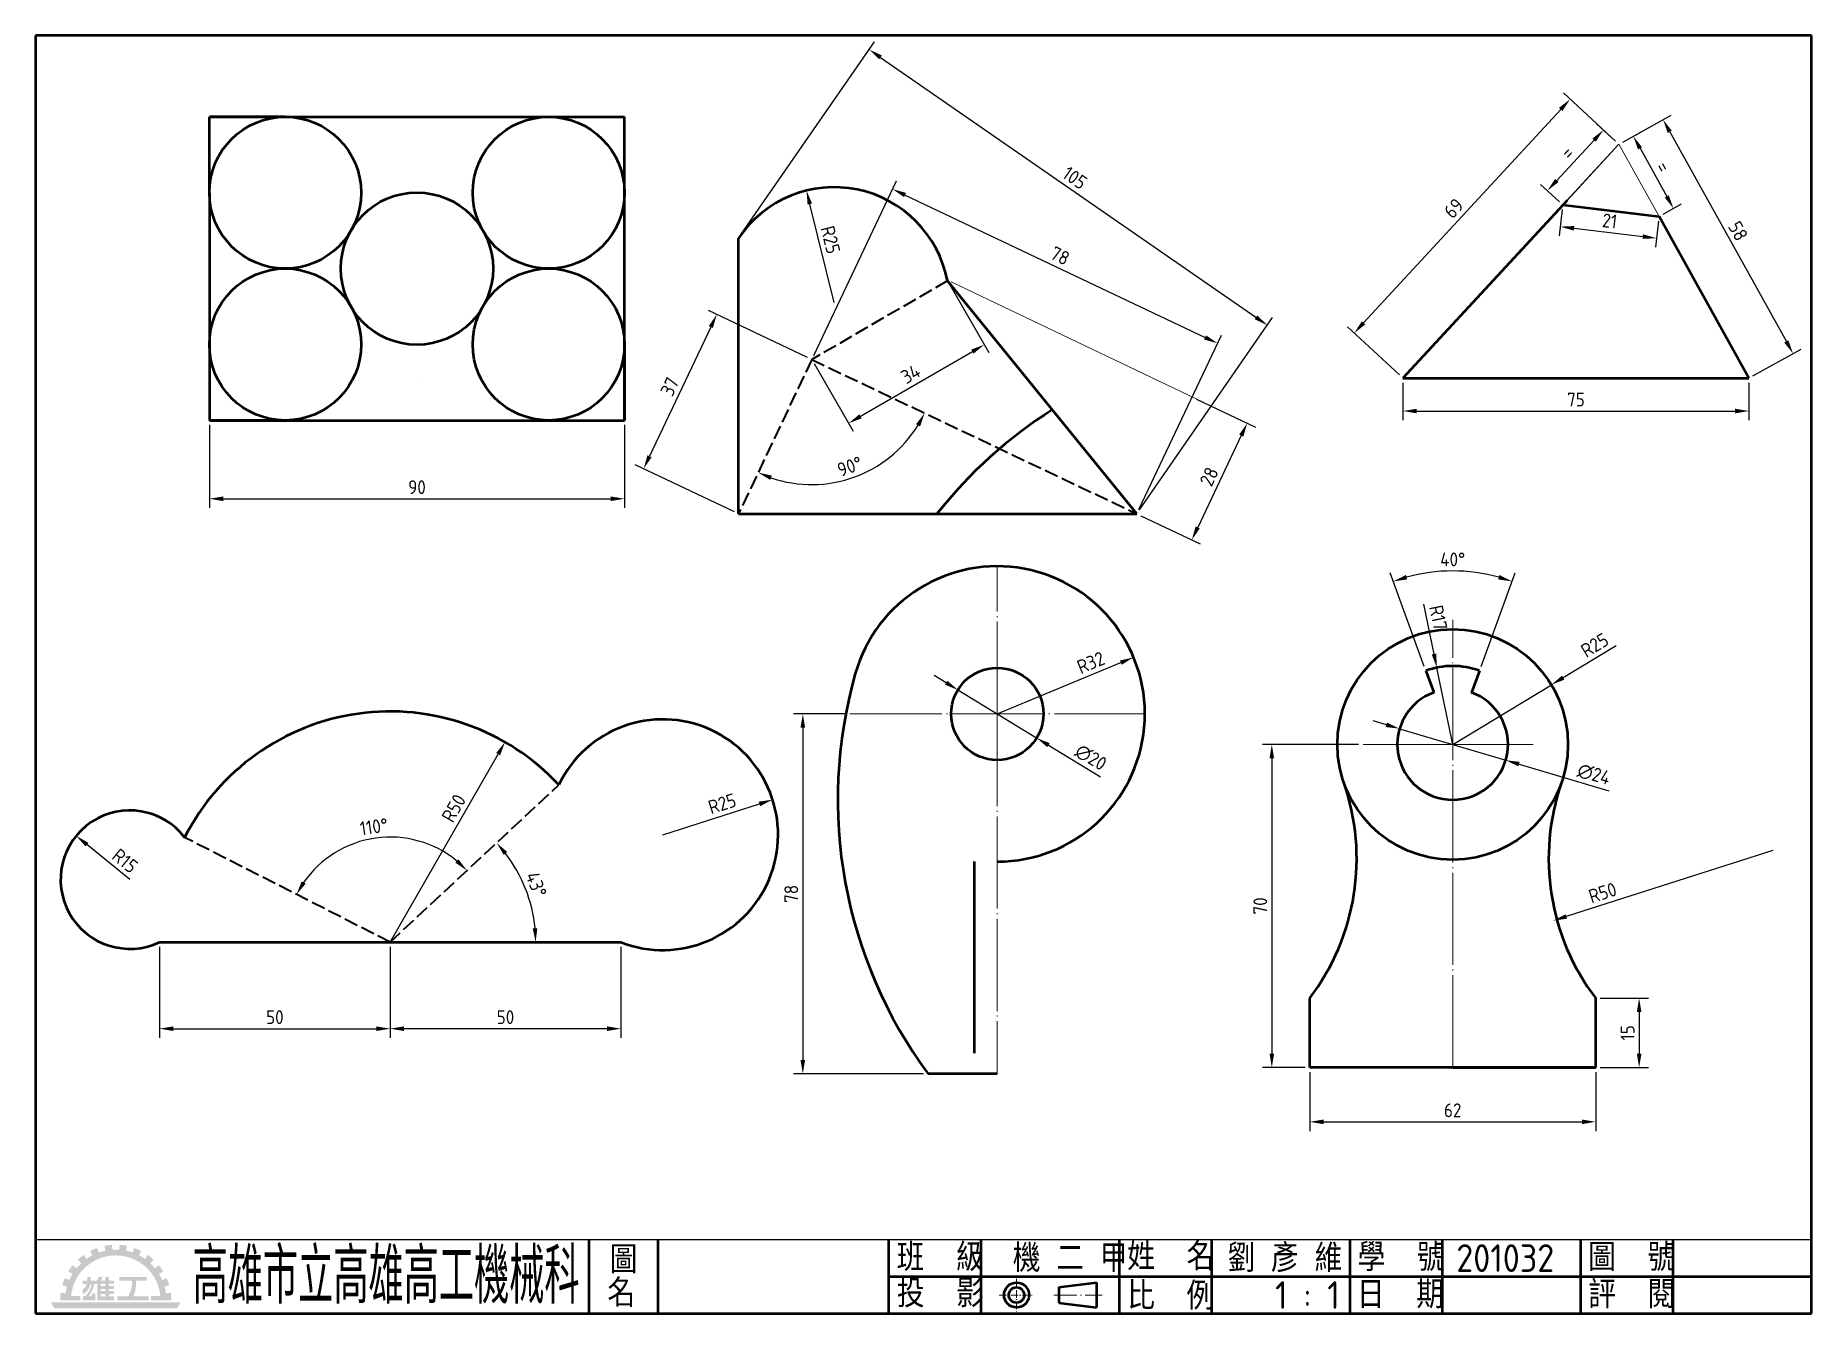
# Model space of a CAD drawing. Extents: x 25 to 410, y 10 to 287.
import ezdxf
from ezdxf.enums import TextEntityAlignment as Align

# ---------------------------------------------------------------- set-up
doc = ezdxf.new("R2010")
doc.units = 0
doc.header["$PDMODE"] = 3
for name, pattern in [('中心線', [22.2, 20, -1, 0.2, -1]), ('中心線5', [6.8, 5, -0.8, 0.2, -0.8]), ('中心線5偏位', [5.1, 2, -0.5, 0.1, -0.5, 2]), ('虛線', [4, 3, -1])]:
    doc.linetypes.add(name, pattern=pattern)
doc.layers.get('0').update_dxf_attribs({"linetype": 'CONTINUOUS'})
doc.layers.get('Defpoints').update_dxf_attribs({"linetype": 'CONTINUOUS'})
for name, color, linetype, lineweight in [('中心線層', 2, '中心線', 18), ('剖面線層', 4, 'CONTINUOUS', 18), ('尺度線層', 3, 'CONTINUOUS', 18), ('文字層', 6, 'CONTINUOUS', 18), ('虛線層', 6, '虛線', 35), ('輪廓線層', 7, 'CONTINUOUS', 50)]:
    doc.layers.add(name, color=color, linetype=linetype, lineweight=lineweight)
doc.styles.add('CNS', font='isocp.shx', dxfattribs={"bigfont": 'chineset.shx'})
doc.dimstyles.new('CNS', dxfattribs={"dimscale": 0, "dimtxt": 3, "dimasz": 3, "dimexe": 2, "dimexo": 1, "dimgap": 1, "dimtad": 1, "dimdsep": 46, "dimtxsty": 'CNS', "dimcen": 0, "dimclrt": 1, "dimadec": 0, "dimazin": 0, "dimtfac": 1, "dimtmove": 0, "dimatfit": 3, "dimfxl": 1, "dimtolj": 1, "dimtzin": 0, "dimarcsym": 0})
doc.dimstyles.new('CNS$3', dxfattribs={"dimscale": 0, "dimtxt": 3, "dimasz": 3, "dimexe": 2, "dimexo": 1, "dimgap": 1, "dimtad": 1, "dimdsep": 46, "dimtxsty": 'CNS', "dimcen": 0, "dimclrt": 1, "dimadec": 0, "dimazin": 0, "dimtfac": 1, "dimtmove": 0, "dimatfit": 0, "dimfxl": 1, "dimtolj": 1, "dimtzin": 0, "dimarcsym": 0})
doc.dimstyles.new('CNS$4', dxfattribs={"dimscale": 0, "dimtxt": 3, "dimasz": 3, "dimexe": 2, "dimexo": 1, "dimgap": 1, "dimtad": 1, "dimdsep": 46, "dimtxsty": 'CNS', "dimcen": 0, "dimclrt": 1, "dimadec": 0, "dimazin": 0, "dimtfac": 1, "dimtmove": 0, "dimatfit": 0, "dimfxl": 1, "dimtolj": 1, "dimtzin": 0, "dimarcsym": 0})

# ---------------------------------------------------------------- blocks, each defined once
blk = doc.blocks.new('*D0')
at = {"layer": 'Defpoints', "color": 0}
for p in [(356.1, 250.27), (376.96, 247.78), (376.39, 243.07)]:
    blk.add_point(p, dxfattribs=at)
at = {"layer": '尺度線層', "color": 0, "lineweight": -2}
for p, q in [((355.98, 249.28), (355.3, 243.58)), ((376.84, 246.79), (376.16, 241.09)), ((358.52, 245.21), (373.42, 243.43))]:
    blk.add_line(p, q, dxfattribs=at)
at = {"layer": '尺度線層', "color": 0}
for points in [[(358.58, 245.71), (358.46, 244.72), (355.54, 245.57)], [(373.48, 243.93), (373.36, 242.93), (376.39, 243.07)]]:
    blk.add_solid(points, dxfattribs=at)
at = {"layer": '尺度線層', "color": 1, "insert": (366.26, 246.8), "char_height": 3, "attachment_point": 5, "rotation": 353.1768, "style": 'CNS'}
blk.add_mtext('\\A1;21', dxfattribs=at)
blk = doc.blocks.new('*D1')
at = {"layer": 'Defpoints', "color": 0}
for p in [(321.44, 212.74), (396.44, 212.74), (396.44, 205.6)]:
    blk.add_point(p, dxfattribs=at)
at = {"layer": '尺度線層', "color": 0, "lineweight": -2}
for p, q in [((321.44, 211.74), (321.44, 203.6)), ((396.44, 211.74), (396.44, 203.6)), ((324.44, 205.6), (393.44, 205.6))]:
    blk.add_line(p, q, dxfattribs=at)
at = {"layer": '尺度線層', "color": 0}
for points in [[(324.44, 206.1), (324.44, 205.1), (321.44, 205.6)], [(393.44, 206.1), (393.44, 205.1), (396.44, 205.6)]]:
    blk.add_solid(points, dxfattribs=at)
at = {"layer": '尺度線層', "color": 1, "insert": (358.94, 208.1), "char_height": 3, "attachment_point": 5, "style": 'CNS'}
blk.add_mtext('\\A1;75', dxfattribs=at)
blk = doc.blocks.new('*D2')
at = {"layer": 'Defpoints', "color": 0}
for p in [(368.25, 263.43), (310.87, 222.51), (321.44, 212.74)]:
    blk.add_point(p, dxfattribs=at)
at = {"layer": '尺度線層', "color": 0, "lineweight": -2}
for p, q in [((367.52, 264.11), (356.21, 274.55)), ((355.64, 270.99), (312.9, 224.71)), ((320.71, 213.42), (309.4, 223.86))]:
    blk.add_line(p, q, dxfattribs=at)
at = {"layer": '尺度線層', "color": 0}
for points in [[(355.28, 271.33), (356.01, 270.65), (357.68, 273.2)], [(312.53, 225.05), (313.27, 224.37), (310.87, 222.51)]]:
    blk.add_solid(points, dxfattribs=at)
at = {"layer": '尺度線層', "color": 1, "insert": (332.44, 249.55), "char_height": 3, "attachment_point": 5, "rotation": 47.277, "style": 'CNS'}
blk.add_mtext('\\A1;69', dxfattribs=at)
blk = doc.blocks.new('*D3')
at = {"layer": 'Defpoints', "color": 0}
for p in [(368.25, 263.43), (406.01, 218.06), (396.44, 212.74)]:
    blk.add_point(p, dxfattribs=at)
at = {"layer": '尺度線層', "color": 0, "lineweight": -2}
for p, q in [((369.13, 263.92), (379.57, 269.72)), ((379.28, 266.13), (404.55, 220.68)), ((397.31, 213.23), (407.75, 219.03))]:
    blk.add_line(p, q, dxfattribs=at)
at = {"layer": '尺度線層', "color": 0}
for points in [[(379.72, 266.37), (378.84, 265.89), (377.82, 268.75)], [(404.99, 220.93), (404.11, 220.44), (406.01, 218.06)]]:
    blk.add_solid(points, dxfattribs=at)
at = {"layer": '尺度線層', "color": 1, "insert": (394.1, 244.62), "char_height": 3, "attachment_point": 5, "rotation": 299.0765, "style": 'CNS'}
blk.add_mtext('\\A1;58', dxfattribs=at)
blk = doc.blocks.new('*D4')
at = {"layer": 'Defpoints', "color": 0}
for p in [(368.25, 263.43), (352.75, 253.37), (356.1, 250.27)]:
    blk.add_point(p, dxfattribs=at)
at = {"layer": '尺度線層', "color": 0, "lineweight": -2}
for p, q in [((367.52, 264.11), (363.43, 267.89)), ((362.86, 264.33), (354.78, 255.58)), ((355.37, 250.95), (351.28, 254.73))]:
    blk.add_line(p, q, dxfattribs=at)
at = {"layer": '尺度線層', "color": 0}
for points in [[(362.5, 264.66), (363.23, 263.99), (364.9, 266.53)], [(354.42, 255.91), (355.15, 255.24), (352.75, 253.37)]]:
    blk.add_solid(points, dxfattribs=at)
at = {"layer": '尺度線層', "color": 1, "insert": (356.99, 261.65), "char_height": 3, "attachment_point": 5, "rotation": 47.277, "style": 'CNS'}
blk.add_mtext('\\A1;=', dxfattribs=at)
blk = doc.blocks.new('*D5')
at = {"layer": 'Defpoints', "color": 0}
for p in [(368.25, 263.43), (376.96, 247.78), (380.08, 249.52)]:
    blk.add_point(p, dxfattribs=at)
at = {"layer": '尺度線層', "color": 0, "lineweight": -2}
for p, q in [((369.13, 263.92), (373.13, 266.14)), ((372.84, 262.55), (378.62, 252.14)), ((377.83, 248.26), (381.83, 250.49))]:
    blk.add_line(p, q, dxfattribs=at)
at = {"layer": '尺度線層', "color": 0}
for points in [[(373.27, 262.79), (372.4, 262.3), (371.38, 265.17)], [(379.06, 252.38), (378.19, 251.9), (380.08, 249.52)]]:
    blk.add_solid(points, dxfattribs=at)
at = {"layer": '尺度線層', "color": 1, "insert": (377.92, 258.56), "char_height": 3, "attachment_point": 5, "rotation": 299.0765, "style": 'CNS'}
blk.add_mtext('\\A1;=', dxfattribs=at)
blk = doc.blocks.new('*D7')
at = {"layer": 'Defpoints', "color": 0}
for p in [(62.69, 203.58), (152.69, 203.58), (152.69, 186.59)]:
    blk.add_point(p, dxfattribs=at)
at = {"layer": '尺度線層', "color": 0, "lineweight": -2}
for p, q in [((62.69, 202.58), (62.69, 184.59)), ((152.69, 202.58), (152.69, 184.59)), ((65.69, 186.59), (149.69, 186.59))]:
    blk.add_line(p, q, dxfattribs=at)
at = {"layer": '尺度線層', "color": 0}
for points in [[(65.69, 187.09), (65.69, 186.09), (62.69, 186.59)], [(149.69, 187.09), (149.69, 186.09), (152.69, 186.59)]]:
    blk.add_solid(points, dxfattribs=at)
at = {"layer": '尺度線層', "color": 1, "insert": (107.69, 189.09), "char_height": 3, "attachment_point": 5, "style": 'CNS'}
blk.add_mtext('\\A1;90', dxfattribs=at)
blk = doc.blocks.new('*D8')
at = {"layer": 'Defpoints', "color": 0}
for p in [(51.88, 90.49), (101.88, 90.49), (101.88, 71.73)]:
    blk.add_point(p, dxfattribs=at)
at = {"layer": '尺度線層', "color": 0, "lineweight": -2}
for p, q in [((51.88, 89.49), (51.88, 69.73)), ((101.88, 89.49), (101.88, 69.73)), ((54.88, 71.73), (98.88, 71.73))]:
    blk.add_line(p, q, dxfattribs=at)
at = {"layer": '尺度線層', "color": 0}
for points in [[(54.88, 72.23), (54.88, 71.23), (51.88, 71.73)], [(98.88, 72.23), (98.88, 71.23), (101.88, 71.73)]]:
    blk.add_solid(points, dxfattribs=at)
at = {"layer": '尺度線層', "color": 1, "insert": (76.88, 74.23), "char_height": 3, "attachment_point": 5, "style": 'CNS'}
blk.add_mtext('\\A1;50', dxfattribs=at)
blk = doc.blocks.new('*D10')
at = {"layer": 'Defpoints', "color": 0}
for p in [(101.88, 89.49), (151.88, 90.49), (101.88, 71.73)]:
    blk.add_point(p, dxfattribs=at)
at = {"layer": '尺度線層', "color": 0, "lineweight": -2}
for p, q in [((151.88, 89.49), (151.88, 69.73)), ((101.88, 88.49), (101.88, 69.73)), ((148.88, 71.73), (104.88, 71.73))]:
    blk.add_line(p, q, dxfattribs=at)
at = {"layer": '尺度線層', "color": 0}
for points in [[(104.88, 72.23), (104.88, 71.23), (101.88, 71.73)], [(148.88, 72.23), (148.88, 71.23), (151.88, 71.73)]]:
    blk.add_solid(points, dxfattribs=at)
at = {"layer": '尺度線層', "color": 1, "insert": (126.88, 74.23), "char_height": 3, "attachment_point": 5, "style": 'CNS'}
blk.add_mtext('\\A1;50', dxfattribs=at)
blk = doc.blocks.new('*D11')
at = {"layer": 'Defpoints', "color": 0}
for p in [(126.78, 133.84), (101.88, 90.49)]:
    blk.add_point(p, dxfattribs=at)
at = {"layer": '尺度線層', "color": 0, "lineweight": -2}
blk.add_line((101.88, 90.49), (125.29, 131.24), dxfattribs=at)
at = {"layer": '尺度線層', "color": 0}
blk.add_solid([(124.86, 131.49), (125.72, 130.99), (126.78, 133.84)], dxfattribs=at)
at = {"layer": '尺度線層', "color": 1, "insert": (115.67, 119.52), "char_height": 3, "attachment_point": 5, "rotation": 60.1214, "style": 'CNS'}
blk.add_mtext('\\A1;R50', dxfattribs=at)
blk = doc.blocks.new('*D12')
at = {"layer": 'Defpoints', "color": 0}
for p in [(184.8, 121.37), (160.98, 113.77)]:
    blk.add_point(p, dxfattribs=at)
at = {"layer": '尺度線層', "color": 0, "lineweight": -2}
blk.add_line((160.98, 113.77), (181.94, 120.46), dxfattribs=at)
at = {"layer": '尺度線層', "color": 0}
blk.add_solid([(181.79, 120.93), (182.09, 119.98), (184.8, 121.37)], dxfattribs=at)
at = {"layer": '尺度線層', "color": 1, "insert": (173.86, 120.5), "char_height": 3, "attachment_point": 5, "rotation": 17.689, "style": 'CNS'}
blk.add_mtext('\\A1;R25', dxfattribs=at)
blk = doc.blocks.new('*D13')
at = {"layer": 'Defpoints', "color": 0}
for p in [(33.82, 113.52), (45.44, 104.04)]:
    blk.add_point(p, dxfattribs=at)
at = {"layer": '尺度線層', "color": 0, "lineweight": -2}
blk.add_line((45.44, 104.04), (36.14, 111.62), dxfattribs=at)
at = {"layer": '尺度線層', "color": 0}
blk.add_solid([(36.46, 112.01), (35.83, 111.24), (33.82, 113.52)], dxfattribs=at)
at = {"layer": '尺度線層', "color": 1, "insert": (44.4, 108.11), "char_height": 3, "attachment_point": 5, "rotation": 320.7941, "style": 'CNS'}
blk.add_mtext('\\A1;R15', dxfattribs=at)
blk = doc.blocks.new('*D14')
at = {"layer": 'Defpoints', "color": 0}
for p in [(138.44, 124.59), (57.33, 113.19), (105.96, 112.89), (101.88, 90.49), (101.88, 90.49)]:
    blk.add_point(p, dxfattribs=at)
at = {"layer": '尺度線層', "color": 0, "lineweight": -2}
blk.add_arc((101.88, 90.49), 22.77, 50.5555, 145.4445, dxfattribs=at)
at = {"layer": '尺度線層', "color": 0}
for points in [[(116.68, 108.44), (116, 107.71), (118.53, 106.02)], [(83.56, 103.15), (82.7, 103.66), (81.59, 100.83)]]:
    blk.add_solid(points, dxfattribs=at)
at = {"layer": '尺度線層', "color": 1, "insert": (98.36, 115.51), "char_height": 3, "attachment_point": 5, "rotation": 8, "style": 'CNS'}
blk.add_mtext('\\A1;110°', dxfattribs=at)
blk = doc.blocks.new('*D16')
at = {"layer": 'Defpoints', "color": 0}
for p in [(138.44, 124.59), (132.44, 98.3), (51.88, 90.49), (101.88, 90.49), (151.88, 90.49)]:
    blk.add_point(p, dxfattribs=at)
at = {"layer": '尺度線層', "color": 0, "lineweight": -2}
blk.add_arc((101.88, 90.49), 31.55, 5.4509, 37.5491, dxfattribs=at)
at = {"layer": '尺度線層', "color": 0}
for points in [[(126.51, 109.39), (127.27, 110.04), (124.95, 112)], [(133.78, 93.51), (132.78, 93.46), (133.42, 90.49)]]:
    blk.add_solid(points, dxfattribs=at)
at = {"layer": '尺度線層', "color": 1, "insert": (133.55, 102.97), "char_height": 3, "attachment_point": 5, "rotation": 291.5, "style": 'CNS'}
blk.add_mtext('\\A1;43°', dxfattribs=at)
blk = doc.blocks.new('*D17')
at = {"layer": 'Defpoints', "color": 0}
for p in [(193.27, 216.77), (156.83, 193.1), (177.41, 183.34)]:
    blk.add_point(p, dxfattribs=at)
at = {"layer": '尺度線層', "color": 0, "lineweight": -2}
for p, q in [((192.37, 217.2), (170.88, 227.39)), ((171.4, 223.82), (158.11, 195.82)), ((176.51, 183.77), (155.02, 193.96))]:
    blk.add_line(p, q, dxfattribs=at)
at = {"layer": '尺度線層', "color": 0}
for points in [[(170.95, 224.04), (171.85, 223.61), (172.68, 226.53)], [(157.66, 196.03), (158.56, 195.6), (156.83, 193.1)]]:
    blk.add_solid(points, dxfattribs=at)
at = {"layer": '尺度線層', "color": 1, "insert": (162.5, 210.89), "char_height": 3, "attachment_point": 5, "rotation": 64.6222, "style": 'CNS'}
blk.add_mtext('\\A1;37', dxfattribs=at)
blk = doc.blocks.new('*D18')
at = {"layer": 'Defpoints', "color": 0}
for p in [(222.7, 233.8), (230.69, 219.99), (193.27, 216.77)]:
    blk.add_point(p, dxfattribs=at)
at = {"layer": '尺度線層', "color": 0, "lineweight": -2}
for p, q in [((223.2, 232.94), (231.69, 218.26)), ((193.77, 215.9), (202.26, 201.23)), ((203.86, 204.46), (228.09, 218.49))]:
    blk.add_line(p, q, dxfattribs=at)
at = {"layer": '尺度線層', "color": 0}
for points in [[(227.84, 218.92), (228.34, 218.05), (230.69, 219.99)], [(203.61, 204.89), (204.11, 204.03), (201.26, 202.96)]]:
    blk.add_solid(points, dxfattribs=at)
at = {"layer": '尺度線層', "color": 1, "insert": (214.72, 213.64), "char_height": 3, "attachment_point": 5, "rotation": 30.0619, "style": 'CNS'}
blk.add_mtext('\\A1;34', dxfattribs=at)
blk = doc.blocks.new('*D19')
at = {"layer": 'Defpoints', "color": 0}
for p in [(177.41, 243.11), (292.04, 224.21), (263.74, 183.34)]:
    blk.add_point(p, dxfattribs=at)
at = {"layer": '尺度線層', "color": 0, "lineweight": -2}
for p, q in [((177.98, 243.93), (206.85, 285.62)), ((208.18, 282.27), (289.57, 225.92)), ((264.31, 184.16), (293.18, 225.86))]:
    blk.add_line(p, q, dxfattribs=at)
at = {"layer": '尺度線層', "color": 0}
for points in [[(208.46, 282.68), (207.89, 281.86), (205.71, 283.98)], [(289.86, 226.33), (289.29, 225.51), (292.04, 224.21)]]:
    blk.add_solid(points, dxfattribs=at)
at = {"layer": '尺度線層', "color": 1, "insert": (250.3, 256.15), "char_height": 3, "attachment_point": 5, "rotation": 325.3054, "style": 'CNS'}
blk.add_mtext('\\A1;105', dxfattribs=at)
blk = doc.blocks.new('*D20')
at = {"layer": 'Defpoints', "color": 0}
for p in [(193.27, 216.77), (193.27, 216.77), (195.45, 189.76), (177.41, 183.34), (263.74, 183.34)]:
    blk.add_point(p, dxfattribs=at)
at = {"layer": '尺度線層', "color": 0, "lineweight": -2}
blk.add_arc((193.27, 216.77), 27.1, 250.9682, 328.2763, dxfattribs=at)
at = {"layer": '尺度線層', "color": 0}
for points in [[(215.88, 202.76), (216.76, 202.28), (217.75, 205.15)], [(184.24, 190.69), (184.62, 191.61), (181.65, 192.28)]]:
    blk.add_solid(points, dxfattribs=at)
at = {"layer": '尺度線層', "color": 1, "insert": (201.53, 193.6), "char_height": 3, "attachment_point": 5, "rotation": 19.6222, "style": 'CNS'}
blk.add_mtext('\\A1;90°', dxfattribs=at)
blk = doc.blocks.new('*D21')
at = {"layer": 'Defpoints', "color": 0}
for p in [(192.14, 253.39), (198.14, 229.12)]:
    blk.add_point(p, dxfattribs=at)
at = {"layer": '尺度線層', "color": 0, "lineweight": -2}
blk.add_line((198.14, 229.12), (192.86, 250.48), dxfattribs=at)
at = {"layer": '尺度線層', "color": 0}
blk.add_solid([(193.34, 250.6), (192.37, 250.36), (192.14, 253.39)], dxfattribs=at)
at = {"layer": '尺度線層', "color": 1, "insert": (197.35, 242.72), "char_height": 3, "attachment_point": 5, "rotation": 283.8903, "style": 'CNS'}
blk.add_mtext('\\A1;R25', dxfattribs=at)
blk = doc.blocks.new('*D22')
at = {"layer": 'Defpoints', "color": 0}
for p in [(275.74, 208.64), (263.74, 183.34), (275.67, 177.68)]:
    blk.add_point(p, dxfattribs=at)
at = {"layer": '尺度線層', "color": 0, "lineweight": -2}
for p, q in [((276.65, 208.21), (289.48, 202.12)), ((286.38, 200.27), (276.95, 180.39)), ((264.65, 182.91), (277.48, 176.82))]:
    blk.add_line(p, q, dxfattribs=at)
at = {"layer": '尺度線層', "color": 0}
for points in [[(285.93, 200.48), (286.84, 200.06), (287.67, 202.98)], [(276.5, 180.61), (277.41, 180.18), (275.67, 177.68)]]:
    blk.add_solid(points, dxfattribs=at)
at = {"layer": '尺度線層', "color": 1, "insert": (279.41, 191.4), "char_height": 3, "attachment_point": 5, "rotation": 64.6223, "style": 'CNS'}
blk.add_mtext('\\A1;28', dxfattribs=at)
blk = doc.blocks.new('*D23')
at = {"layer": 'Defpoints', "color": 0}
for p in [(281.26, 220.28), (193.27, 216.77), (263.74, 183.34)]:
    blk.add_point(p, dxfattribs=at)
at = {"layer": '尺度線層', "color": 0, "lineweight": -2}
for p, q in [((193.7, 217.67), (211.65, 255.51)), ((213.5, 252.42), (278.55, 221.56)), ((264.17, 184.24), (282.12, 222.08))]:
    blk.add_line(p, q, dxfattribs=at)
at = {"layer": '尺度線層', "color": 0}
for points in [[(213.72, 252.87), (213.29, 251.97), (210.79, 253.71)], [(278.77, 222.01), (278.34, 221.11), (281.26, 220.28)]]:
    blk.add_solid(points, dxfattribs=at)
at = {"layer": '尺度線層', "color": 1, "insert": (247.1, 239.25), "char_height": 3, "attachment_point": 5, "rotation": 334.6223, "style": 'CNS'}
blk.add_mtext('\\A1;78', dxfattribs=at)
blk = doc.blocks.new('*D24')
at = {"layer": 'Defpoints', "color": 0}
for p in [(353.61, 146.27), (332.22, 133.34)]:
    blk.add_point(p, dxfattribs=at)
at = {"layer": '尺度線層', "color": 0, "lineweight": -2}
for p, q in [((356.18, 147.82), (367.64, 154.75)), ((332.22, 133.34), (353.61, 146.27))]:
    blk.add_line(p, q, dxfattribs=at)
at = {"layer": '尺度線層', "color": 0}
blk.add_solid([(355.92, 148.25), (356.44, 147.39), (353.61, 146.27)], dxfattribs=at)
at = {"layer": '尺度線層', "color": 1, "insert": (363, 154.87), "char_height": 3, "attachment_point": 5, "rotation": 31.1567, "style": 'CNS'}
blk.add_mtext('\\A1;R25', dxfattribs=at)
blk = doc.blocks.new('*D25')
at = {"layer": 'Defpoints', "color": 0}
for p in [(328.78, 149.98), (332.22, 133.34)]:
    blk.add_point(p, dxfattribs=at)
at = {"layer": '尺度線層', "color": 0, "lineweight": -2}
for p, q in [((328.17, 152.92), (325.93, 163.76)), ((332.22, 133.34), (328.78, 149.98))]:
    blk.add_line(p, q, dxfattribs=at)
at = {"layer": '尺度線層', "color": 0}
blk.add_solid([(328.66, 153.02), (327.68, 152.82), (328.78, 149.98)], dxfattribs=at)
at = {"layer": '尺度線層', "color": 1, "insert": (329.1, 160.79), "char_height": 3, "attachment_point": 5, "rotation": 281.6737, "style": 'CNS'}
blk.add_mtext('\\A1;R17', dxfattribs=at)
blk = doc.blocks.new('*D26')
at = {"layer": 'Defpoints', "color": 0}
for p in [(336.58, 170.69), (326.4, 149.31), (338.03, 149.31), (328.11, 144.61), (336.32, 144.61)]:
    blk.add_point(p, dxfattribs=at)
at = {"layer": '尺度線層', "color": 0, "lineweight": -2}
for p, q in [((326.06, 150.25), (318.67, 170.56)), ((338.37, 150.25), (345.76, 170.56))]:
    blk.add_line(p, q, dxfattribs=at)
blk.add_arc((332.22, 133.34), 37.61, 74.5715, 105.4285, dxfattribs=at)
at = {"layer": '尺度線層', "color": 0}
for points in [[(322.36, 169.11), (322.06, 170.07), (319.35, 168.68)], [(342.37, 170.07), (342.07, 169.11), (345.08, 168.68)]]:
    blk.add_solid(points, dxfattribs=at)
at = {"layer": '尺度線層', "color": 1, "insert": (332.22, 173.45), "char_height": 3, "attachment_point": 5, "style": 'CNS'}
blk.add_mtext('\\A1;40°', dxfattribs=at)
blk = doc.blocks.new('*D27')
at = {"layer": 'Defpoints', "color": 0}
for p in [(320.71, 136.75), (343.72, 129.92)]:
    blk.add_point(p, dxfattribs=at)
at = {"layer": '尺度線層', "color": 0, "lineweight": -2}
for p, q in [((317.84, 137.6), (314.96, 138.46)), ((320.71, 136.75), (343.72, 129.92)), ((346.6, 129.07), (366.09, 123.28))]:
    blk.add_line(p, q, dxfattribs=at)
at = {"layer": '尺度線層', "color": 0}
for points in [[(317.98, 138.08), (317.69, 137.12), (320.71, 136.75)], [(346.74, 129.55), (346.45, 128.59), (343.72, 129.92)]]:
    blk.add_solid(points, dxfattribs=at)
at = {"layer": '尺度線層', "color": 1, "insert": (362.83, 126.86), "char_height": 3, "attachment_point": 5, "rotation": 343.4731, "style": 'CNS'}
blk.add_mtext('\\A1;∅24', dxfattribs=at)
blk = doc.blocks.new('*D28')
at = {"layer": 'Defpoints', "color": 0}
for p in [(401.62, 110.35), (353.99, 95.14)]:
    blk.add_point(p, dxfattribs=at)
at = {"layer": '尺度線層', "color": 0, "lineweight": -2}
blk.add_line((401.62, 110.35), (356.85, 96.05), dxfattribs=at)
at = {"layer": '尺度線層', "color": 0}
blk.add_solid([(356.7, 96.53), (357, 95.58), (353.99, 95.14)], dxfattribs=at)
at = {"layer": '尺度線層', "color": 1, "insert": (364.72, 101.19), "char_height": 3, "attachment_point": 5, "rotation": 17.7139, "style": 'CNS'}
blk.add_mtext('\\A1;R50', dxfattribs=at)
blk = doc.blocks.new('*D29')
at = {"layer": 'Defpoints', "color": 0}
for p in [(363.22, 78.34), (363.22, 63.34), (372.64, 63.34)]:
    blk.add_point(p, dxfattribs=at)
at = {"layer": '尺度線層', "color": 0, "lineweight": -2}
for p, q in [((364.22, 78.34), (374.64, 78.34)), ((372.64, 75.34), (372.64, 66.34)), ((364.22, 63.34), (374.64, 63.34))]:
    blk.add_line(p, q, dxfattribs=at)
at = {"layer": '尺度線層', "color": 0}
for points in [[(372.14, 75.34), (373.14, 75.34), (372.64, 78.34)], [(372.14, 66.34), (373.14, 66.34), (372.64, 63.34)]]:
    blk.add_solid(points, dxfattribs=at)
at = {"layer": '尺度線層', "color": 1, "insert": (370.14, 70.84), "char_height": 3, "attachment_point": 5, "rotation": 90, "style": 'CNS'}
blk.add_mtext('\\A1;15', dxfattribs=at)
blk = doc.blocks.new('*D30')
at = {"layer": 'Defpoints', "color": 0}
for p in [(301.22, 63.34), (363.22, 63.34), (363.22, 51.54)]:
    blk.add_point(p, dxfattribs=at)
at = {"layer": '尺度線層', "color": 0, "lineweight": -2}
for p, q in [((301.22, 62.34), (301.22, 49.54)), ((363.22, 62.34), (363.22, 49.54)), ((304.22, 51.54), (360.22, 51.54))]:
    blk.add_line(p, q, dxfattribs=at)
at = {"layer": '尺度線層', "color": 0}
for points in [[(304.22, 52.04), (304.22, 51.04), (301.22, 51.54)], [(360.22, 52.04), (360.22, 51.04), (363.22, 51.54)]]:
    blk.add_solid(points, dxfattribs=at)
at = {"layer": '尺度線層', "color": 1, "insert": (332.22, 54.04), "char_height": 3, "attachment_point": 5, "style": 'CNS'}
blk.add_mtext('\\A1;62', dxfattribs=at)
blk = doc.blocks.new('*D32')
at = {"layer": 'Defpoints', "color": 0}
for p in [(312.79, 133.34), (293.01, 63.34), (301.22, 63.34)]:
    blk.add_point(p, dxfattribs=at)
at = {"layer": '尺度線層', "color": 0, "lineweight": -2}
for p, q in [((311.79, 133.34), (291.01, 133.34)), ((293.01, 130.34), (293.01, 66.34)), ((300.22, 63.34), (291.01, 63.34))]:
    blk.add_line(p, q, dxfattribs=at)
at = {"layer": '尺度線層', "color": 0}
for points in [[(292.51, 130.34), (293.51, 130.34), (293.01, 133.34)], [(292.51, 66.34), (293.51, 66.34), (293.01, 63.34)]]:
    blk.add_solid(points, dxfattribs=at)
at = {"layer": '尺度線層', "color": 1, "insert": (290.51, 98.34), "char_height": 3, "attachment_point": 5, "rotation": 90, "style": 'CNS'}
blk.add_mtext('\\A1;70', dxfattribs=at)
blk = doc.blocks.new('*D33')
at = {"layer": 'Defpoints', "color": 0}
for p in [(201.49, 139.95), (191.34, 61.95), (218.49, 61.95)]:
    blk.add_point(p, dxfattribs=at)
at = {"layer": '尺度線層', "color": 0, "lineweight": -2}
for p, q in [((200.49, 139.95), (189.34, 139.95)), ((191.34, 136.95), (191.34, 64.95)), ((217.49, 61.95), (189.34, 61.95))]:
    blk.add_line(p, q, dxfattribs=at)
at = {"layer": '尺度線層', "color": 0}
for points in [[(190.84, 136.95), (191.84, 136.95), (191.34, 139.95)], [(190.84, 64.95), (191.84, 64.95), (191.34, 61.95)]]:
    blk.add_solid(points, dxfattribs=at)
at = {"layer": '尺度線層', "color": 1, "insert": (188.84, 100.95), "char_height": 3, "attachment_point": 5, "rotation": 90, "style": 'CNS'}
blk.add_mtext('\\A1;78', dxfattribs=at)
blk = doc.blocks.new('*D34')
at = {"layer": 'Defpoints', "color": 0}
for p in [(263.05, 152.22), (233.49, 139.95)]:
    blk.add_point(p, dxfattribs=at)
at = {"layer": '尺度線層', "color": 0, "lineweight": -2}
blk.add_line((233.49, 139.95), (260.28, 151.07), dxfattribs=at)
at = {"layer": '尺度線層', "color": 0}
blk.add_solid([(260.09, 151.53), (260.47, 150.61), (263.05, 152.22)], dxfattribs=at)
at = {"layer": '尺度線層', "color": 1, "insert": (253.77, 151.08), "char_height": 3, "attachment_point": 5, "rotation": 22.5443, "style": 'CNS'}
blk.add_mtext('\\A1;R32', dxfattribs=at)
blk = doc.blocks.new('*D35')
at = {"layer": 'Defpoints', "color": 0}
for p in [(224.96, 145.16), (242.03, 134.74)]:
    blk.add_point(p, dxfattribs=at)
at = {"layer": '尺度線層', "color": 0, "lineweight": -2}
for p, q in [((222.4, 146.72), (219.84, 148.29)), ((224.96, 145.16), (242.03, 134.74)), ((244.59, 133.18), (255.88, 126.3))]:
    blk.add_line(p, q, dxfattribs=at)
at = {"layer": '尺度線層', "color": 0}
for points in [[(222.66, 147.15), (222.14, 146.3), (224.96, 145.16)], [(244.85, 133.61), (244.33, 132.76), (242.03, 134.74)]]:
    blk.add_solid(points, dxfattribs=at)
at = {"layer": '尺度線層', "color": 1, "insert": (253.77, 130.51), "char_height": 3, "attachment_point": 5, "rotation": 328.6154, "style": 'CNS'}
blk.add_mtext('\\A1;∅20', dxfattribs=at)

msp = doc.modelspace()

# ---------------------------------------------------------------- hatches: boundary and pattern name
at = {"layer": '文字層'}
h = msp.add_hatch(color=256, dxfattribs=at)
h.paths.add_polyline_path([(47.444, 22.616), (47.93, 23.553, 0.034161), (46.423, 24.208), (46.069, 23.213, 0.034161), (44.626, 23.617), (44.841, 24.651, 0.034161), (43.213, 24.875), (43.141, 23.821, 0.034161), (41.642, 23.821), (41.57, 24.875, 0.034161), (39.942, 24.651), (40.157, 23.617, 0.034161), (38.714, 23.213), (38.36, 24.208, 0.034161), (36.853, 23.553), (37.339, 22.616, 0.034161), (36.058, 21.837), (35.449, 22.699, 0.034161), (34.174, 21.663), (34.895, 20.891, 0.034161), (33.872, 19.795), (33.053, 20.462, 0.034161), (32.105, 19.119), (33.008, 18.571, 0.034161), (32.318, 17.24), (31.35, 17.661, 0.034161), (30.799, 16.112), (31.816, 15.827, 0.034161), (31.511, 14.36), (30.465, 14.504, 0.034161), (30.353, 12.864), (32.676, 12.864), (34.725, 12.864), (34.725, 13.815), (32.723, 13.815, -0.906522), (52.06, 13.815), (50.058, 13.815), (50.058, 12.864), (52.107, 12.864), (54.43, 12.864, 0.034161), (54.318, 14.504), (53.271, 14.36, 0.034161), (52.966, 15.827), (53.983, 16.112, 0.034161), (53.433, 17.661), (52.465, 17.24, 0.034161), (51.775, 18.571), (52.677, 19.119, 0.034161), (51.73, 20.462), (50.911, 19.795, 0.034161), (49.887, 20.891), (50.608, 21.663, 0.034161), (49.334, 22.699), (48.725, 21.837, 0.034161)])
h.paths.add_polyline_path([(56.436, 12.4), (28.347, 12.4), (29.086, 11.133), (55.697, 11.133)])
h.paths.add_polyline_path([(46.772, 16.976, -0.4324623), (46.877, 17.088), (49.129, 17.088), (49.129, 17.933), (43.173, 17.933), (43.173, 17.088), (45.816, 17.088, -0.4062896), (45.922, 16.986, -0.1355675), (45.125, 13.763, -0.2710986), (45.033, 13.709), (42.771, 13.709), (42.771, 12.864), (49.53, 12.864), (49.53, 13.709), (46.349, 13.709, -0.534383), (46.251, 13.855, 0.1140408)], flags=17)
edge = h.paths.add_edge_path(flags=17)
edge.add_line((42.011, 17.088), (40.955, 17.088))
edge.add_line((40.955, 17.088), (40.955, 17.933))
edge.add_line((40.955, 17.933), (40.11, 17.933))
edge.add_line((40.11, 17.933), (40.11, 17.088))
edge.add_line((40.11, 17.088), (39.187, 17.088))
edge.add_arc((36.665, 18.427), 2.855, 332.04919, 350.04876)
edge.add_line((39.477, 17.933), (38.632, 17.933))
edge.add_arc((37.652, 17.916), 0.98, -69.28167, 0.98538, ccw=False)
edge.add_line((37.999, 17), (37.998, 17.088))
edge.add_line((37.998, 17.088), (36.943, 17.088))
edge.add_spline(control_points=[(36.943, 17.088), (36.943, 17.089), (36.958, 17.371), (36.968, 17.652), (36.971, 17.933)], knot_values=[0, 0, 0, 0, 0.0095957, 4.0021691, 4.0021691, 4.0021691, 4.0021691], degree=3, periodic=0)
edge.add_line((36.971, 17.933), (36.204, 17.933))
edge.add_spline(control_points=[(36.204, 17.933), (36.213, 17.666), (36.243, 17.394), (36.228, 17.128)], knot_values=[0, 0, 0, 0, 3.8001495, 3.8001495, 3.8001495, 3.8001495], degree=3, periodic=0)
edge.add_arc((36.185, 17.131), 0.0422, -90, 0.98697, ccw=False)
edge.add_line((36.185, 17.088), (35.253, 17.088))
edge.add_line((35.253, 17.088), (35.253, 16.408))
edge.add_line((35.253, 16.408), (36.057, 16.408))
edge.add_spline(control_points=[(36.057, 16.408), (36.078, 16.332), (35.96, 16.031), (35.732, 15.602), (35.417, 15.324), (35.253, 15.249)], knot_values=[7.3300886, 7.3300886, 7.3300886, 7.3300886, 8.5708359, 11.5701734, 14.1242576, 14.1242576, 14.1242576, 14.1242576], degree=3, periodic=0)
edge.add_line((35.253, 15.249), (35.253, 14.178))
edge.add_spline(control_points=[(35.253, 14.178), (35.487, 14.263), (36.028, 14.577), (36.54, 15.345), (36.803, 16.009), (36.869, 16.352), (36.878, 16.408)], knot_values=[7.2349194, 7.2349194, 7.2349194, 7.2349194, 10.7683339, 15.8632474, 20.0182649, 20.8272028, 20.8272028, 20.8272028, 20.8272028], degree=3, periodic=0)
edge.add_line((36.878, 16.408), (37.154, 16.394))
edge.add_spline(control_points=[(37.154, 16.394), (37.133, 16.054), (36.941, 15.401), (36.475, 14.575), (35.975, 13.884), (35.463, 13.712), (35.253, 13.709)], knot_values=[0, 0, 0, 0, 4.8346594, 9.4113524, 13.5713852, 16.5633311, 16.5633311, 16.5633311, 16.5633311], degree=3, periodic=0)
edge.add_line((35.253, 13.709), (35.253, 12.864))
edge.add_line((35.253, 12.864), (37.998, 12.864))
edge.add_line((37.998, 12.864), (37.998, 14.387))
edge.add_line((37.998, 14.387), (37.389, 14.387))
edge.add_arc((37.389, 14.303), 0.0845, 90, 183.95095)
edge.add_arc((36.676, 14.253), 0.63, -55.81642, 3.95095, ccw=False)
edge.add_line((37.03, 13.732), (36.7, 13.732))
edge.add_arc((36.7, 13.817), 0.0845, 142.65089, 270, ccw=False)
edge.add_spline(control_points=[(36.633, 13.868), (36.798, 14.085), (37.112, 14.583), (37.548, 15.41), (37.643, 16.069), (37.668, 16.408)], knot_values=[0, 0, 0, 0, 3.8826483, 8.339679, 13.167216, 13.167216, 13.167216, 13.167216], degree=3, periodic=0)
edge.add_line((37.668, 16.408), (38.003, 16.408))
edge.add_arc((37.725, 18.151), 1.765, 279.05865, 293.21741)
edge.add_line((38.421, 16.529), (38.421, 12.864))
edge.add_line((38.421, 12.864), (42.011, 12.864))
edge.add_line((42.011, 12.864), (42.011, 13.709))
edge.add_line((42.011, 13.709), (40.955, 13.709))
edge.add_line((40.955, 13.709), (40.955, 14.202))
edge.add_line((40.955, 14.202), (42.011, 14.202))
edge.add_line((42.011, 14.202), (42.011, 14.836))
edge.add_line((42.011, 14.836), (40.955, 14.836))
edge.add_line((40.955, 14.836), (40.955, 15.328))
edge.add_line((40.955, 15.328), (42.011, 15.328))
edge.add_line((42.011, 15.328), (42.011, 15.962))
edge.add_line((42.011, 15.962), (40.955, 15.962))
edge.add_line((40.955, 15.962), (40.955, 16.455))
edge.add_line((40.955, 16.455), (42.011, 16.455))
edge.add_line((42.011, 16.455), (42.011, 17.088))
h.paths.add_polyline_path([(40.11, 16.455), (40.11, 15.962), (39.097, 15.962), (39.097, 16.455)], flags=16)
h.paths.add_polyline_path([(40.11, 15.328), (40.11, 14.836), (39.097, 14.836), (39.097, 15.328)], flags=16)
h.paths.add_polyline_path([(40.11, 14.202), (40.11, 13.709), (39.097, 13.709), (39.097, 14.202)], flags=16)

# ---------------------------------------------------------------- linework, layer by layer
msp.add_line((25, 26), (410, 26))
at = {"layer": '中心線層'}
for p, q in [((233.495, 139.953), (233.495, 171.953)), ((332.216, 63.336), (332.216, 160.336)), ((201.495, 139.953), (265.495, 139.953)), ((233.495, 139.953), (233.495, 61.953)), ((332.216, 133.336), (312.787, 133.336)), ((332.216, 133.336), (349.678, 133.336))]:
    msp.add_line(p, q, dxfattribs=at)
at = {"layer": '中心線層', "linetype": '中心線5偏位', "ltscale": 0.8}
for p, q in [((237.67, 17.52), (237.67, 10.434)), ((233.925, 14), (241.256, 14))]:
    msp.add_line(p, q, dxfattribs=at)
at = {"layer": '中心線層', "linetype": '中心線5'}
msp.add_line((245.756, 14), (256.208, 14), dxfattribs=at)
at = {"layer": '剖面線層'}
for q in [(356.102, 250.274), (356.876, 251.112), (357.881, 252.2), (376.957, 247.779), (376.957, 247.779)]:
    msp.add_line((368.253, 263.432), q, dxfattribs=at)
at = {"layer": '尺度線層'}
msp.add_line((289.476, 202.123), (223.502, 233.591), dxfattribs=at)
at = {"layer": '虛線層'}
for p, q in [((222.696, 233.801), (193.269, 216.769)), ((193.269, 216.769), (177.412, 183.339)), ((193.269, 216.769), (263.743, 183.339)), ((101.877, 90.49), (138.444, 124.59)), ((101.877, 90.49), (57.326, 113.189))]:
    msp.add_line(p, q, dxfattribs=at)
at = {"layer": '輪廓線層', "color": 5}
for p, q in [((410, 287), (25, 287)), ((25, 287), (25, 10)), ((410, 10), (410, 287)), ((25, 10), (410, 10))]:
    msp.add_line(p, q, dxfattribs=at)
at = {"layer": '輪廓線層'}
for p, q in [((62.687, 252.929), (62.687, 269.377)), ((79.136, 269.377), (62.687, 269.377)), ((62.687, 269.377), (152.687, 269.377)), ((152.687, 203.583), (152.687, 269.377)), ((62.687, 252.929), (62.687, 203.583)), ((357.028, 251.277), (321.44, 212.741)), ((356.102, 250.274), (376.957, 247.779)), ((396.44, 212.741), (376.957, 247.779)), ((177.412, 183.339), (177.412, 243.105)), ((263.743, 183.339), (222.696, 233.801)), ((152.687, 220.032), (152.687, 203.583)), ((107.687, 212.003), (107.687, 212.003)), ((321.44, 212.741), (396.44, 212.741)), ((79.136, 203.583), (62.687, 203.583)), ((62.687, 203.583), (152.687, 203.583)), ((177.412, 183.339), (263.743, 183.339)), ((326.402, 149.311), (328.112, 144.612)), ((338.03, 149.311), (336.32, 144.612)), ((228.495, 107.953), (228.495, 66.389)), ((51.877, 90.49), (151.877, 90.49)), ((301.216, 63.336), (301.216, 78.336)), ((301.216, 63.336), (301.216, 78.336)), ((363.216, 63.336), (363.216, 78.336)), ((233.495, 61.953), (218.495, 61.953)), ((363.216, 63.336), (301.216, 63.336)), ((332.216, 63.336), (363.216, 63.336)), ((246.862, 15.673), (254.99, 16.709)), ((246.862, 15.673), (246.862, 12.327)), ((254.99, 16.709), (254.99, 11.291)), ((246.862, 12.327), (254.99, 11.291))]:
    msp.add_line(p, q, dxfattribs=at)
at = {"layer": '輪廓線層', "color": 4}
for p, q in [((145, 10), (145, 26)), ((160, 10), (160, 26)), ((210, 10), (210, 26)), ((230, 10), (230, 26)), ((260, 10), (260, 26)), ((280, 10), (280, 26)), ((310, 10), (310, 26)), ((330, 10), (330, 26)), ((360, 10), (360, 26)), ((380, 10), (380, 26)), ((210, 18), (410, 18))]:
    msp.add_line(p, q, dxfattribs=at)
at = {"layer": '輪廓線層'}
for centre, radius in [((79.136, 252.929), 16.449), ((136.239, 252.929), 16.449), ((107.687, 236.48), 16.502), ((79.136, 220.032), 16.449), ((136.239, 220.032), 16.449), ((332.216, 133.336), 25), ((233.495, 139.953), 10), ((237.67, 14), 2.709), ((237.67, 14), 1.673)]:
    msp.add_circle(centre, radius, dxfattribs=at)
for centre, radius, start, end in [((198.137, 229.125), 25, 10.78006, 145.9974), ((298.913, 121.391), 100, 122.34505, 141.72194), ((233.495, 139.953), 32, 270, 164.15967), ((332.216, 133.336), 17, 70, 110), ((298.913, 121.391), 100, 164.15967, 216.46908), ((332.216, 133.336), 12, 110, 70), ((101.877, 90.49), 50, 43, 153), ((160.983, 113.772), 25, 248.63869, 154.36131), ((261.413, 108.597), 50, 322.75468, 19.25951), ((403.018, 108.597), 50, 160.74049, 217.24532), ((45.441, 104.039), 15, 37.59161, 295.40839)]:
    msp.add_arc(centre, radius, start, end, dxfattribs=at)

# ---------------------------------------------------------------- texts
at = {"layer": '文字層', "style": 'CNS', "width": 0.63661}
msp.add_text('高雄市立高雄高工機械科', height=12, dxfattribs=at).set_placement((59.063, 12.133), (142.937, 12.133), align=Align.FIT)
at = {"layer": '文字層', "style": 'CNS'}
for s, p in [('圖', (149.477, 18.674)), ('班  級', (211.66, 19.175)), ('  機 二 甲', (230, 19)), ('姓  名', (261.674, 19.359)), (' 劉 彥 維', (280, 19)), ('學  號', (311.613, 19.188)), ('201032', (333, 19)), ('圖  號', (361.589, 19.177)), ('名', (148.974, 11.447)), ('投  影', (211.727, 11.323)), ('比  例', (261.676, 10.825)), ('    1 : 1', (280, 11)), ('日  期', (311.444, 11.107)), ('評  閱', (361.602, 11.103))]:
    msp.add_text(s, height=6, dxfattribs=at).set_placement(p)

# ---------------------------------------------------------------- dimensions: what is measured, and where the dimension line sits
at = {"layer": '尺度線層'}
for p1, p2, distance, picture, middle in [((177.412, 243.105), (263.743, 183.339), 49.714, '*D19', (250.297, 256.153)), ((368.253, 263.432), (321.44, 212.741), -14.394, '*D2', (332.436, 249.548)), ((368.253, 263.432), (396.44, 212.741), 10.946, '*D3', (394.098, 244.621)), ((193.269, 216.769), (263.743, 183.339), 40.882, '*D23', (247.099, 239.25)), ((356.102, 250.274), (376.957, 247.779), -4.738, '*D0', (366.264, 246.804)), ((193.269, 216.769), (222.696, 233.801), -15.957, '*D18', (214.724, 213.638)), ((193.269, 216.769), (177.412, 183.339), -22.785, '*D17', (162.496, 210.891)), ((321.44, 212.741), (396.44, 212.741), -7.145, '*D1', (358.94, 208.096)), ((275.743, 208.637), (263.743, 183.339), 13.2, '*D22', (279.41, 191.402))]:
    dim = msp.add_aligned_dim(p1=p1, p2=p2, distance=distance, dimstyle='CNS', override={"dimscale": 1}, dxfattribs=at)
    dim.commit()
    dim.dimension.update_dxf_attribs({"geometry": picture, "text_midpoint": middle})
for p2, distance, picture, middle in [((356.102, 250.274), -4.565, '*D4', (356.987, 261.646)), ((376.957, 247.779), 3.576, '*D5', (377.916, 258.558))]:
    dim = msp.add_aligned_dim(p1=(368.253, 263.432), p2=p2, distance=distance, text='=', dimstyle='CNS', override={"dimscale": 1}, dxfattribs=at)
    dim.commit()
    dim.dimension.update_dxf_attribs({"geometry": picture, "text_midpoint": middle})
for center, mpoint, picture, middle in [((198.137, 229.125), (192.135, 253.394), '*D21', (194.924, 242.116)), ((332.216, 133.336), (328.776, 149.984), '*D25', (326.648, 160.285)), ((332.216, 133.336), (353.61, 146.27), '*D24', (364.289, 152.727)), ((233.495, 139.953), (263.049, 152.221), '*D34', (254.731, 148.768)), ((101.877, 90.49), (126.785, 133.844), '*D11', (117.842, 118.278)), ((160.983, 113.772), (184.801, 121.369), '*D12', (174.617, 118.121)), ((45.441, 104.039), (33.818, 113.521), '*D13', (42.823, 106.175)), ((401.621, 110.353), (353.991, 95.14), '*D28', (365.478, 98.809))]:
    dim = msp.add_radius_dim(center=center, mpoint=mpoint, dimstyle='CNS$4', override={"dimscale": 1}, dxfattribs=at)
    dim.commit()
    dim.dimension.update_dxf_attribs({"geometry": picture, "text_midpoint": middle, "dimtype": 164})
for base, line1, line2, picture, middle in [((195.453, 189.757), ((193.269, 216.769), (263.743, 183.339)), ((193.269, 216.769), (177.412, 183.339)), '*D20', (201.53, 193.598)), ((336.582, 170.692), ((338.03, 149.311), (336.32, 144.612)), ((326.402, 149.311), (328.112, 144.612)), '*D26', (332.216, 173.446)), ((132.441, 98.3), ((51.877, 90.49), (151.877, 90.49)), ((101.877, 90.49), (138.444, 124.59)), '*D16', (133.554, 102.968)), ((105.96, 112.887), ((101.877, 90.49), (138.444, 124.59)), ((101.877, 90.49), (57.326, 113.189)), '*D14', (98.36, 115.51))]:
    dim = msp.add_angular_dim_2l(base=base, line1=line1, line2=line2, dimstyle='CNS', override={"dimscale": 1}, dxfattribs=at)
    dim.commit()
    dim.dimension.update_dxf_attribs({"geometry": picture, "text_midpoint": middle})
for base, p1, p2, picture, middle in [((152.687, 186.589), (62.687, 203.583), (152.687, 203.583), '*D7', (107.687, 189.089)), ((101.877, 71.735), (51.877, 90.49), (101.877, 90.49), '*D8', (76.877, 74.235)), ((101.877, 71.735), (151.877, 90.49), (101.877, 89.49), '*D10', (126.877, 74.235)), ((363.216, 51.541), (301.216, 63.336), (363.216, 63.336), '*D30', (332.216, 54.041))]:
    dim = msp.add_linear_dim(base=base, p1=p1, p2=p2, dimstyle='CNS', override={"dimscale": 1}, dxfattribs=at)
    dim.commit()
    dim.dimension.update_dxf_attribs({"geometry": picture, "text_midpoint": middle})
for p1, p2, picture, middle in [((224.958, 145.16), (242.032, 134.745), '*D35', (252.465, 128.38)), ((320.712, 136.75), (343.72, 129.922), '*D27', (362.115, 124.464))]:
    dim = msp.add_diameter_dim_2p(p1=p1, p2=p2, dimstyle='CNS$3', override={"dimscale": 1}, dxfattribs=at)
    dim.commit()
    dim.dimension.update_dxf_attribs({"geometry": picture, "text_midpoint": middle, "dimtype": 163})
for base, p1, p2, picture, middle in [((191.337, 61.953), (201.495, 139.953), (218.495, 61.953), '*D33', (188.837, 100.953)), ((293.008, 63.336), (312.787, 133.336), (301.216, 63.336), '*D32', (290.508, 98.336)), ((372.644, 63.336), (363.216, 78.336), (363.216, 63.336), '*D29', (370.144, 70.836))]:
    dim = msp.add_linear_dim(base=base, p1=p1, p2=p2, angle=90, dimstyle='CNS', override={"dimscale": 1}, dxfattribs=at)
    dim.commit()
    dim.dimension.update_dxf_attribs({"geometry": picture, "text_midpoint": middle})

doc.saveas('drawing.dxf')
